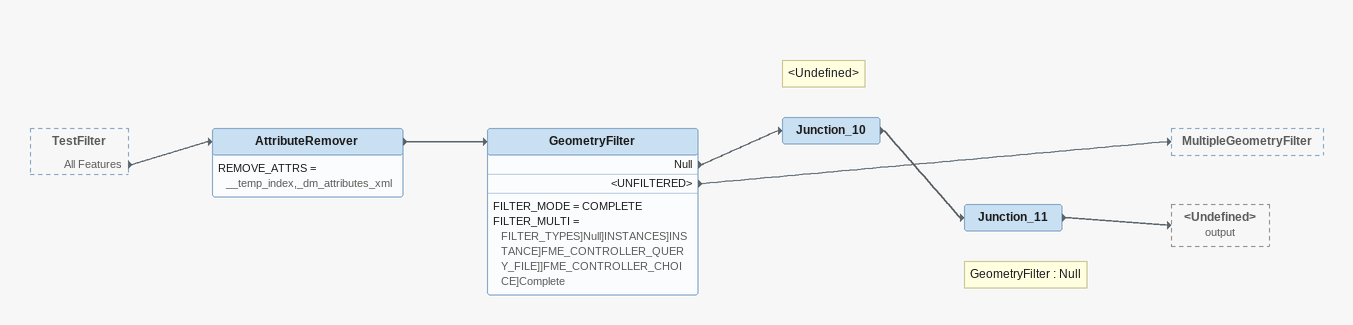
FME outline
TestFilter [outside]
    All Features -> AttributeRemover
AttributeRemover
    REMOVE_ATTRS = __temp_index,_dm_attributes_xml
    -> GeometryFilter
GeometryFilter
    FILTER_MODE = COMPLETE
    FILTER_MULTI = FILTER_TYPES]Null]INSTANCES]INSTANCE]FME_CONTROLLER_QUERY_FILE]]FME_CONTROLLER_CHOICE]Complete
    Null -> Junction_10
    <UNFILTERED> -> MultipleGeometryFilter
Note: <Undefined>
Junction_10
    -> Junction_11
Note: GeometryFilter : Null
Junction_11
    -> <Undefined> (output)
